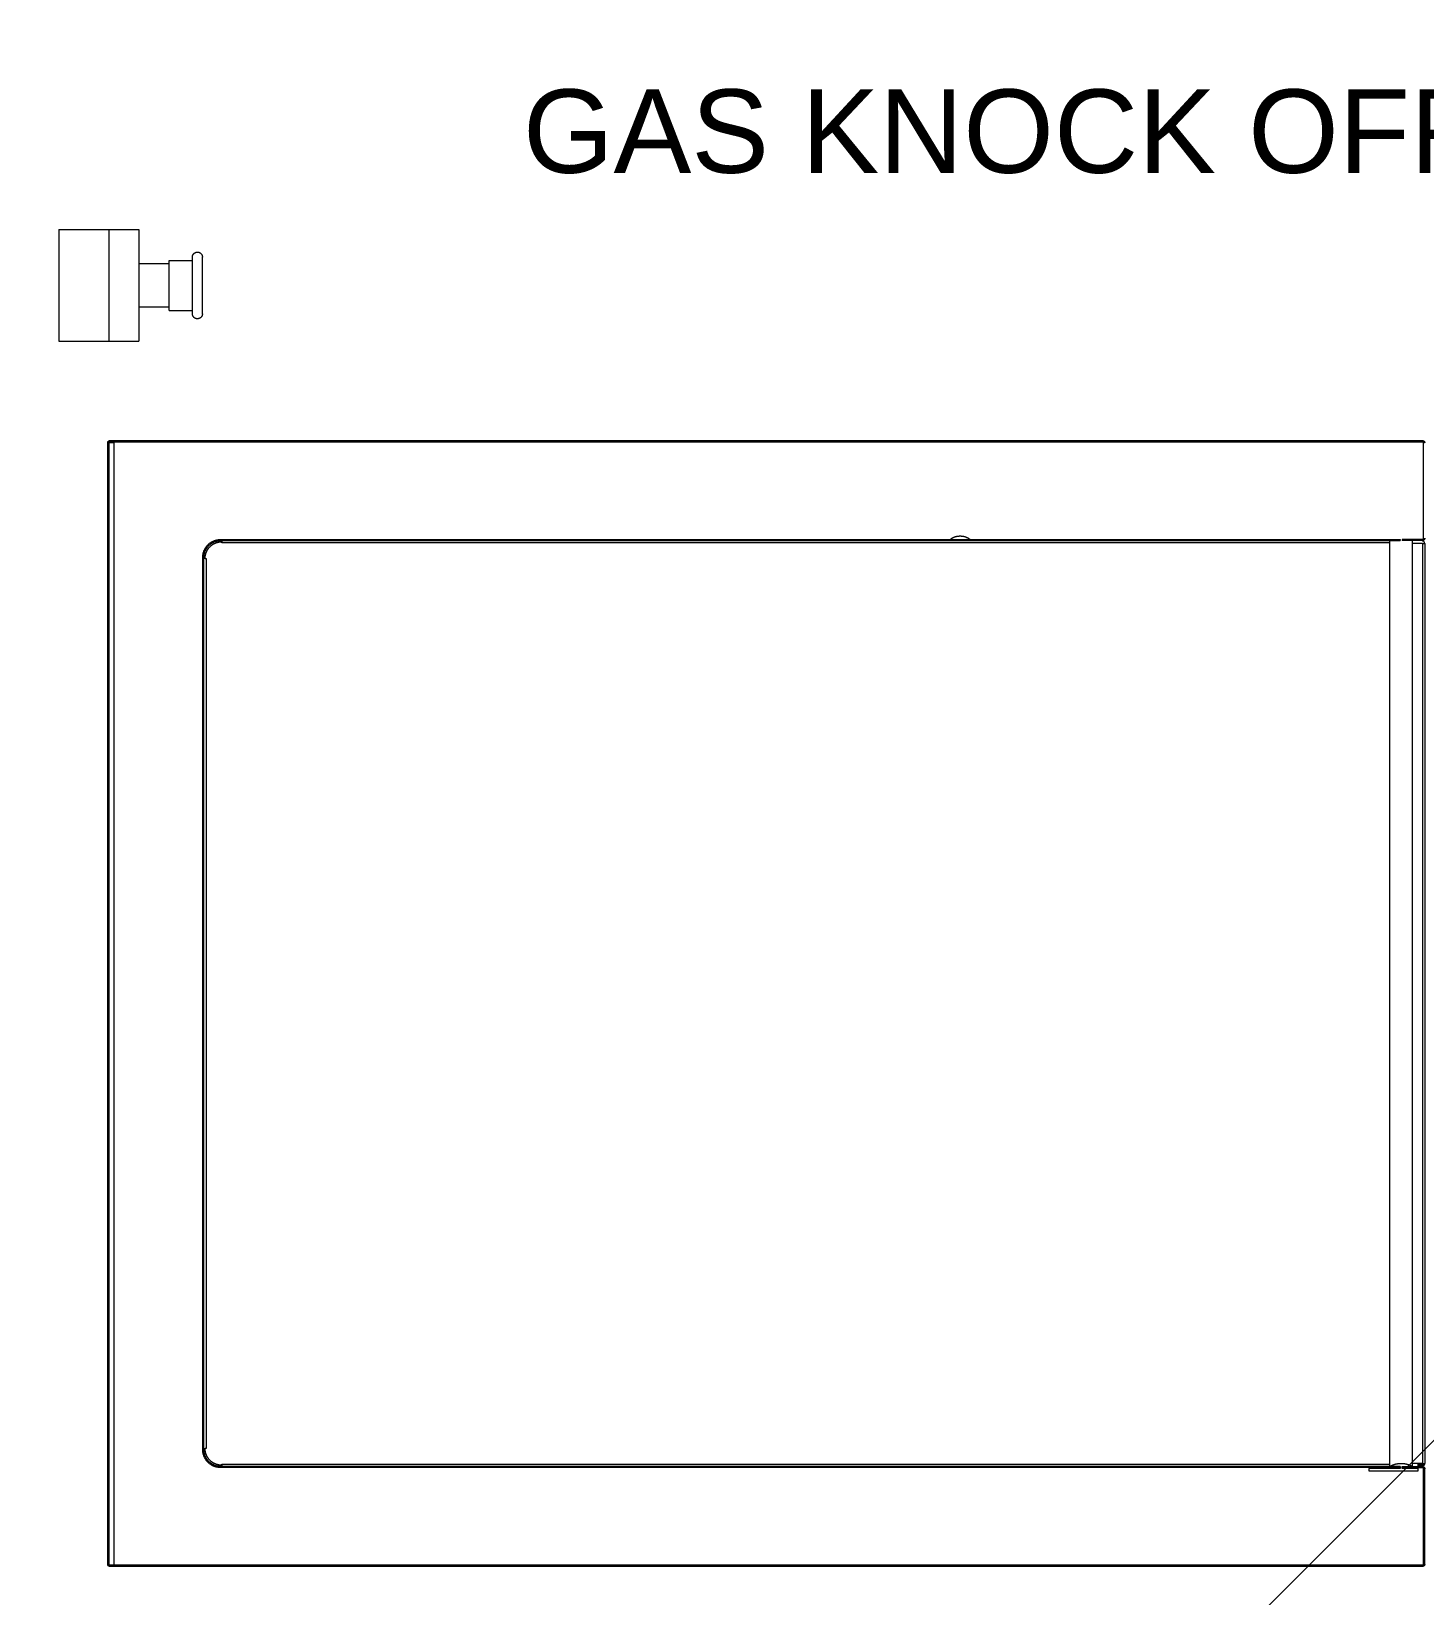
# Model space of a CAD drawing. Header units: millimetres. Extents: x -159872 to 386485, y -250577 to 158966.
# Drawn here: x 368125 to 368960, y 14472 to 15410 of the extents above; entities that cross this region are included whole.
import ezdxf

# ---------------------------------------------------------------- set-up
doc = ezdxf.new("R2010")
doc.units = ezdxf.units.MM
doc.layers.get('0').update_dxf_attribs({"lineweight": 25})
doc.layers.add('LDS-equipment-kitchen equipment', color=3, linetype='Continuous', lineweight=13)
doc.styles.add('Arial', font='Arial.ttf')

# ---------------------------------------------------------------- blocks, each defined once
blk = doc.blocks.new('A$C73be1ed8')
for points in [[(0, 1476.38, 0), (0, 1476.42, 0), (0, 1476.45, 0), (0, 1476.49, 0), (0.01, 1476.52, 0), (0.01, 1476.55, 0), (0.02, 1476.59, 0), (0.02, 1476.62, 0), (0.03, 1476.66, 0), (0.03, 1476.69, 0), (0.04, 1476.72, 0), (0.05, 1476.76, 0), (0.06, 1476.79, 0), (0.07, 1476.82, 0), (0.08, 1476.85, 0), (0.09, 1476.89, 0), (0.11, 1476.92, 0), (0.12, 1476.95, 0), (0.13, 1476.98, 0), (0.15, 1477.01, 0), (0.17, 1477.04, 0), (0.18, 1477.07, 0), (0.2, 1477.1, 0), (0.22, 1477.13, 0), (0.24, 1477.16, 0), (0.26, 1477.19, 0), (0.28, 1477.22, 0), (0.3, 1477.24, 0), (0.32, 1477.27, 0), (0.34, 1477.3, 0), (0.36, 1477.32, 0), (0.39, 1477.35, 0), (0.41, 1477.37, 0), (0.43, 1477.4, 0), (0.46, 1477.42, 0), (0.49, 1477.44, 0), (0.51, 1477.47, 0), (0.54, 1477.49, 0), (0.57, 1477.51, 0), (0.59, 1477.53, 0), (0.62, 1477.55, 0), (0.65, 1477.57, 0), (0.68, 1477.58, 0), (0.71, 1477.6, 0), (0.74, 1477.62, 0), (0.77, 1477.63, 0), (0.8, 1477.65, 0), (0.83, 1477.66, 0), (0.86, 1477.68, 0), (0.9, 1477.69, 0), (0.93, 1477.7, 0), (0.96, 1477.71, 0), (0.99, 1477.72, 0), (1.03, 1477.73, 0), (1.06, 1477.74, 0), (1.09, 1477.75, 0), (1.13, 1477.76, 0), (1.16, 1477.76, 0), (1.19, 1477.77, 0), (1.23, 1477.77, 0), (1.26, 1477.78, 0), (1.3, 1477.78, 0), (1.33, 1477.78, 0), (1.37, 1477.78, 0), (1.4, 1477.78, 0)], [(0.7, 1476.38, 0), (0.7, 1476.4, 0), (0.7, 1476.42, 0), (0.7, 1476.43, 0), (0.7, 1476.45, 0), (0.71, 1476.47, 0), (0.71, 1476.49, 0), (0.71, 1476.5, 0), (0.71, 1476.52, 0), (0.72, 1476.54, 0), (0.72, 1476.55, 0), (0.73, 1476.57, 0), (0.73, 1476.59, 0), (0.74, 1476.6, 0), (0.74, 1476.62, 0), (0.75, 1476.64, 0), (0.75, 1476.65, 0), (0.76, 1476.67, 0), (0.77, 1476.68, 0), (0.77, 1476.7, 0), (0.78, 1476.71, 0), (0.79, 1476.73, 0), (0.8, 1476.74, 0), (0.81, 1476.76, 0), (0.82, 1476.77, 0), (0.83, 1476.79, 0), (0.84, 1476.8, 0), (0.85, 1476.81, 0), (0.86, 1476.83, 0), (0.87, 1476.84, 0), (0.88, 1476.85, 0), (0.89, 1476.87, 0), (0.91, 1476.88, 0), (0.92, 1476.89, 0), (0.93, 1476.9, 0), (0.94, 1476.91, 0), (0.96, 1476.92, 0), (0.97, 1476.94, 0), (0.98, 1476.95, 0), (1, 1476.96, 0), (1.01, 1476.97, 0), (1.03, 1476.97, 0), (1.04, 1476.98, 0), (1.05, 1476.99, 0), (1.07, 1477, 0), (1.09, 1477.01, 0), (1.1, 1477.02, 0), (1.12, 1477.02, 0), (1.13, 1477.03, 0), (1.15, 1477.04, 0), (1.16, 1477.04, 0), (1.18, 1477.05, 0), (1.2, 1477.05, 0), (1.21, 1477.06, 0), (1.23, 1477.06, 0), (1.25, 1477.07, 0), (1.26, 1477.07, 0), (1.28, 1477.07, 0), (1.3, 1477.08, 0), (1.31, 1477.08, 0), (1.33, 1477.08, 0), (1.35, 1477.08, 0), (1.37, 1477.08, 0), (1.38, 1477.08, 0), (1.4, 1477.08, 0)], [(673.6, 1477.78, 0), (673.63, 1477.78, 0), (673.67, 1477.78, 0), (673.7, 1477.78, 0), (673.74, 1477.78, 0), (673.77, 1477.77, 0), (673.81, 1477.77, 0), (673.84, 1477.76, 0), (673.87, 1477.76, 0), (673.91, 1477.75, 0), (673.94, 1477.74, 0), (673.97, 1477.73, 0), (674.01, 1477.72, 0), (674.04, 1477.71, 0), (674.07, 1477.7, 0), (674.1, 1477.69, 0), (674.14, 1477.68, 0), (674.17, 1477.66, 0), (674.2, 1477.65, 0), (674.23, 1477.63, 0), (674.26, 1477.62, 0), (674.29, 1477.6, 0), (674.32, 1477.58, 0), (674.35, 1477.57, 0), (674.38, 1477.55, 0), (674.41, 1477.53, 0), (674.43, 1477.51, 0), (674.46, 1477.49, 0), (674.49, 1477.47, 0), (674.51, 1477.44, 0), (674.54, 1477.42, 0), (674.57, 1477.4, 0), (674.59, 1477.37, 0), (674.61, 1477.35, 0), (674.64, 1477.32, 0), (674.66, 1477.3, 0), (674.68, 1477.27, 0), (674.7, 1477.24, 0), (674.72, 1477.22, 0), (674.74, 1477.19, 0), (674.76, 1477.16, 0), (674.78, 1477.13, 0), (674.8, 1477.1, 0), (674.82, 1477.07, 0), (674.83, 1477.04, 0), (674.85, 1477.01, 0), (674.87, 1476.98, 0), (674.88, 1476.95, 0), (674.89, 1476.92, 0), (674.91, 1476.89, 0), (674.92, 1476.85, 0), (674.93, 1476.82, 0), (674.94, 1476.79, 0), (674.95, 1476.76, 0), (674.96, 1476.72, 0), (674.97, 1476.69, 0), (674.97, 1476.66, 0), (674.98, 1476.62, 0), (674.98, 1476.59, 0), (674.99, 1476.55, 0), (674.99, 1476.52, 0), (675, 1476.49, 0), (675, 1476.45, 0), (675, 1476.42, 0), (675, 1476.38, 0)], [(673.6, 1477.08, 0), (673.62, 1477.08, 0), (673.63, 1477.08, 0), (673.65, 1477.08, 0), (673.67, 1477.08, 0), (673.69, 1477.08, 0), (673.7, 1477.08, 0), (673.72, 1477.07, 0), (673.74, 1477.07, 0), (673.75, 1477.07, 0), (673.77, 1477.06, 0), (673.79, 1477.06, 0), (673.8, 1477.05, 0), (673.82, 1477.05, 0), (673.84, 1477.04, 0), (673.85, 1477.04, 0), (673.87, 1477.03, 0), (673.88, 1477.02, 0), (673.9, 1477.02, 0), (673.91, 1477.01, 0), (673.93, 1477, 0), (673.95, 1476.99, 0), (673.96, 1476.98, 0), (673.97, 1476.97, 0), (673.99, 1476.97, 0), (674, 1476.96, 0), (674.02, 1476.95, 0), (674.03, 1476.94, 0), (674.04, 1476.92, 0), (674.06, 1476.91, 0), (674.07, 1476.9, 0), (674.08, 1476.89, 0), (674.09, 1476.88, 0), (674.11, 1476.87, 0), (674.12, 1476.85, 0), (674.13, 1476.84, 0), (674.14, 1476.83, 0), (674.15, 1476.81, 0), (674.16, 1476.8, 0), (674.17, 1476.79, 0), (674.18, 1476.77, 0), (674.19, 1476.76, 0), (674.2, 1476.74, 0), (674.21, 1476.73, 0), (674.22, 1476.71, 0), (674.23, 1476.7, 0), (674.23, 1476.68, 0), (674.24, 1476.67, 0), (674.25, 1476.65, 0), (674.25, 1476.64, 0), (674.26, 1476.62, 0), (674.26, 1476.6, 0), (674.27, 1476.59, 0), (674.27, 1476.57, 0), (674.28, 1476.55, 0), (674.28, 1476.54, 0), (674.29, 1476.52, 0), (674.29, 1476.5, 0), (674.29, 1476.49, 0), (674.29, 1476.47, 0), (674.3, 1476.45, 0), (674.3, 1476.43, 0), (674.3, 1476.42, 0), (674.3, 1476.4, 0), (674.3, 1476.38, 0)], [(59.3, 1410.08, 0), (59.3, 1410.35, 0), (59.31, 1410.61, 0), (59.33, 1410.87, 0), (59.35, 1411.13, 0), (59.38, 1411.39, 0), (59.42, 1411.65, 0), (59.46, 1411.91, 0), (59.51, 1412.17, 0), (59.56, 1412.43, 0), (59.62, 1412.68, 0), (59.69, 1412.94, 0), (59.76, 1413.19, 0), (59.84, 1413.44, 0), (59.93, 1413.69, 0), (60.02, 1413.93, 0), (60.11, 1414.18, 0), (60.22, 1414.42, 0), (60.33, 1414.66, 0), (60.44, 1414.89, 0), (60.56, 1415.13, 0), (60.69, 1415.36, 0), (60.82, 1415.58, 0), (60.96, 1415.81, 0), (61.1, 1416.03, 0), (61.25, 1416.24, 0), (61.41, 1416.46, 0), (61.56, 1416.67, 0), (61.73, 1416.87, 0), (61.9, 1417.07, 0), (62.07, 1417.27, 0), (62.25, 1417.46, 0), (62.43, 1417.65, 0), (62.62, 1417.83, 0), (62.81, 1418.01, 0), (63.01, 1418.19, 0), (63.21, 1418.35, 0), (63.42, 1418.52, 0), (63.63, 1418.68, 0), (63.84, 1418.83, 0), (64.06, 1418.98, 0), (64.28, 1419.12, 0), (64.5, 1419.26, 0), (64.73, 1419.39, 0), (64.96, 1419.52, 0), (65.19, 1419.64, 0), (65.43, 1419.76, 0), (65.66, 1419.87, 0), (65.91, 1419.97, 0), (66.15, 1420.07, 0), (66.4, 1420.16, 0), (66.64, 1420.24, 0), (66.89, 1420.32, 0), (67.15, 1420.4, 0), (67.4, 1420.46, 0), (67.66, 1420.52, 0), (67.91, 1420.58, 0), (68.17, 1420.63, 0), (68.43, 1420.67, 0), (68.69, 1420.7, 0), (68.95, 1420.73, 0), (69.21, 1420.75, 0), (69.47, 1420.77, 0), (69.74, 1420.78, 0), (70, 1420.78, 0)], [(60, 1410.08, 0), (60, 1410.33, 0), (60.01, 1410.57, 0), (60.03, 1410.82, 0), (60.05, 1411.06, 0), (60.08, 1411.31, 0), (60.11, 1411.55, 0), (60.15, 1411.79, 0), (60.19, 1412.03, 0), (60.24, 1412.27, 0), (60.3, 1412.51, 0), (60.36, 1412.75, 0), (60.43, 1412.99, 0), (60.5, 1413.22, 0), (60.58, 1413.45, 0), (60.67, 1413.68, 0), (60.76, 1413.91, 0), (60.86, 1414.14, 0), (60.96, 1414.36, 0), (61.07, 1414.58, 0), (61.18, 1414.8, 0), (61.3, 1415.01, 0), (61.42, 1415.22, 0), (61.55, 1415.43, 0), (61.69, 1415.64, 0), (61.82, 1415.84, 0), (61.97, 1416.04, 0), (62.12, 1416.24, 0), (62.27, 1416.43, 0), (62.43, 1416.61, 0), (62.59, 1416.8, 0), (62.76, 1416.98, 0), (62.93, 1417.15, 0), (63.1, 1417.33, 0), (63.28, 1417.49, 0), (63.47, 1417.66, 0), (63.66, 1417.81, 0), (63.85, 1417.97, 0), (64.04, 1418.12, 0), (64.24, 1418.26, 0), (64.44, 1418.4, 0), (64.65, 1418.53, 0), (64.86, 1418.66, 0), (65.07, 1418.78, 0), (65.29, 1418.9, 0), (65.5, 1419.02, 0), (65.72, 1419.12, 0), (65.95, 1419.23, 0), (66.17, 1419.32, 0), (66.4, 1419.41, 0), (66.63, 1419.5, 0), (66.86, 1419.58, 0), (67.1, 1419.65, 0), (67.33, 1419.72, 0), (67.57, 1419.78, 0), (67.81, 1419.84, 0), (68.05, 1419.89, 0), (68.29, 1419.94, 0), (68.53, 1419.97, 0), (68.78, 1420.01, 0), (69.02, 1420.04, 0), (69.26, 1420.06, 0), (69.51, 1420.07, 0), (69.75, 1420.08, 0), (70, 1420.08, 0)], [(60.7, 1409.38, 0), (60.7, 1409.63, 0), (60.71, 1409.87, 0), (60.73, 1410.12, 0), (60.75, 1410.36, 0), (60.78, 1410.61, 0), (60.81, 1410.85, 0), (60.85, 1411.09, 0), (60.89, 1411.33, 0), (60.94, 1411.57, 0), (61, 1411.81, 0), (61.06, 1412.05, 0), (61.13, 1412.29, 0), (61.2, 1412.52, 0), (61.28, 1412.75, 0), (61.37, 1412.98, 0), (61.46, 1413.21, 0), (61.56, 1413.44, 0), (61.66, 1413.66, 0), (61.77, 1413.88, 0), (61.88, 1414.1, 0), (62, 1414.31, 0), (62.12, 1414.52, 0), (62.25, 1414.73, 0), (62.39, 1414.94, 0), (62.52, 1415.14, 0), (62.67, 1415.34, 0), (62.82, 1415.54, 0), (62.97, 1415.73, 0), (63.13, 1415.91, 0), (63.29, 1416.1, 0), (63.46, 1416.28, 0), (63.63, 1416.45, 0), (63.8, 1416.63, 0), (63.98, 1416.79, 0), (64.17, 1416.96, 0), (64.36, 1417.11, 0), (64.55, 1417.27, 0), (64.74, 1417.42, 0), (64.94, 1417.56, 0), (65.14, 1417.7, 0), (65.35, 1417.83, 0), (65.56, 1417.96, 0), (65.77, 1418.08, 0), (65.99, 1418.2, 0), (66.2, 1418.32, 0), (66.42, 1418.42, 0), (66.65, 1418.53, 0), (66.87, 1418.62, 0), (67.1, 1418.71, 0), (67.33, 1418.8, 0), (67.56, 1418.88, 0), (67.8, 1418.95, 0), (68.03, 1419.02, 0), (68.27, 1419.08, 0), (68.51, 1419.14, 0), (68.75, 1419.19, 0), (68.99, 1419.24, 0), (69.23, 1419.27, 0), (69.48, 1419.31, 0), (69.72, 1419.34, 0), (69.96, 1419.36, 0), (70.21, 1419.37, 0), (70.45, 1419.38, 0), (70.7, 1419.38, 0)], [(604.3, 1419.38, 0), (604.55, 1419.38, 0), (604.79, 1419.37, 0), (605.04, 1419.36, 0), (605.28, 1419.34, 0), (605.52, 1419.31, 0), (605.77, 1419.27, 0), (606.01, 1419.24, 0), (606.25, 1419.19, 0), (606.49, 1419.14, 0), (606.73, 1419.08, 0), (606.97, 1419.02, 0), (607.2, 1418.95, 0), (607.44, 1418.88, 0), (607.67, 1418.8, 0), (607.9, 1418.71, 0), (608.13, 1418.62, 0), (608.35, 1418.53, 0), (608.58, 1418.42, 0), (608.8, 1418.32, 0), (609.01, 1418.2, 0), (609.23, 1418.08, 0), (609.44, 1417.96, 0), (609.65, 1417.83, 0), (609.86, 1417.7, 0), (610.06, 1417.56, 0), (610.26, 1417.42, 0), (610.45, 1417.27, 0), (610.64, 1417.11, 0), (610.83, 1416.96, 0), (611.02, 1416.79, 0), (611.2, 1416.63, 0), (611.37, 1416.45, 0), (611.54, 1416.28, 0), (611.71, 1416.1, 0), (611.87, 1415.91, 0), (612.03, 1415.73, 0), (612.18, 1415.54, 0), (612.33, 1415.34, 0), (612.48, 1415.14, 0), (612.61, 1414.94, 0), (612.75, 1414.73, 0), (612.88, 1414.52, 0), (613, 1414.31, 0), (613.12, 1414.1, 0), (613.23, 1413.88, 0), (613.34, 1413.66, 0), (613.44, 1413.44, 0), (613.54, 1413.21, 0), (613.63, 1412.98, 0), (613.72, 1412.75, 0), (613.8, 1412.52, 0), (613.87, 1412.29, 0), (613.94, 1412.05, 0), (614, 1411.81, 0), (614.06, 1411.57, 0), (614.11, 1411.33, 0), (614.15, 1411.09, 0), (614.19, 1410.85, 0), (614.22, 1410.61, 0), (614.25, 1410.36, 0), (614.27, 1410.12, 0), (614.29, 1409.87, 0), (614.3, 1409.63, 0), (614.3, 1409.38, 0)], [(605, 1420.78, 0), (605.26, 1420.78, 0), (605.53, 1420.77, 0), (605.79, 1420.75, 0), (606.05, 1420.73, 0), (606.31, 1420.7, 0), (606.57, 1420.67, 0), (606.83, 1420.63, 0), (607.09, 1420.58, 0), (607.34, 1420.52, 0), (607.6, 1420.46, 0), (607.85, 1420.4, 0), (608.11, 1420.32, 0), (608.36, 1420.24, 0), (608.6, 1420.16, 0), (608.85, 1420.07, 0), (609.09, 1419.97, 0), (609.34, 1419.87, 0), (609.57, 1419.76, 0), (609.81, 1419.64, 0), (610.04, 1419.52, 0), (610.27, 1419.39, 0), (610.5, 1419.26, 0), (610.72, 1419.12, 0), (610.94, 1418.98, 0), (611.16, 1418.83, 0), (611.37, 1418.68, 0), (611.58, 1418.52, 0), (611.79, 1418.35, 0), (611.99, 1418.19, 0), (612.19, 1418.01, 0), (612.38, 1417.83, 0), (612.57, 1417.65, 0), (612.75, 1417.46, 0), (612.93, 1417.27, 0), (613.1, 1417.07, 0), (613.27, 1416.87, 0), (613.44, 1416.67, 0), (613.59, 1416.46, 0), (613.75, 1416.24, 0), (613.9, 1416.03, 0), (614.04, 1415.81, 0), (614.18, 1415.58, 0), (614.31, 1415.36, 0), (614.44, 1415.13, 0), (614.56, 1414.89, 0), (614.67, 1414.66, 0), (614.78, 1414.42, 0), (614.89, 1414.18, 0), (614.98, 1413.93, 0), (615.07, 1413.69, 0), (615.16, 1413.44, 0), (615.24, 1413.19, 0), (615.31, 1412.94, 0), (615.38, 1412.68, 0), (615.44, 1412.43, 0), (615.49, 1412.17, 0), (615.54, 1411.91, 0), (615.58, 1411.65, 0), (615.62, 1411.39, 0), (615.65, 1411.13, 0), (615.67, 1410.87, 0), (615.69, 1410.61, 0), (615.7, 1410.35, 0), (615.7, 1410.08, 0)], [(605, 1420.08, 0), (605.25, 1420.08, 0), (605.49, 1420.07, 0), (605.74, 1420.06, 0), (605.98, 1420.04, 0), (606.22, 1420.01, 0), (606.47, 1419.97, 0), (606.71, 1419.94, 0), (606.95, 1419.89, 0), (607.19, 1419.84, 0), (607.43, 1419.78, 0), (607.67, 1419.72, 0), (607.9, 1419.65, 0), (608.14, 1419.58, 0), (608.37, 1419.5, 0), (608.6, 1419.41, 0), (608.83, 1419.32, 0), (609.05, 1419.23, 0), (609.28, 1419.12, 0), (609.5, 1419.02, 0), (609.71, 1418.9, 0), (609.93, 1418.78, 0), (610.14, 1418.66, 0), (610.35, 1418.53, 0), (610.56, 1418.4, 0), (610.76, 1418.26, 0), (610.96, 1418.12, 0), (611.15, 1417.97, 0), (611.34, 1417.81, 0), (611.53, 1417.66, 0), (611.72, 1417.49, 0), (611.9, 1417.33, 0), (612.07, 1417.15, 0), (612.24, 1416.98, 0), (612.41, 1416.8, 0), (612.57, 1416.61, 0), (612.73, 1416.43, 0), (612.88, 1416.24, 0), (613.03, 1416.04, 0), (613.18, 1415.84, 0), (613.31, 1415.64, 0), (613.45, 1415.43, 0), (613.58, 1415.22, 0), (613.7, 1415.01, 0), (613.82, 1414.8, 0), (613.93, 1414.58, 0), (614.04, 1414.36, 0), (614.14, 1414.14, 0), (614.24, 1413.91, 0), (614.33, 1413.68, 0), (614.42, 1413.45, 0), (614.5, 1413.22, 0), (614.57, 1412.99, 0), (614.64, 1412.75, 0), (614.7, 1412.51, 0), (614.76, 1412.27, 0), (614.81, 1412.03, 0), (614.85, 1411.79, 0), (614.89, 1411.55, 0), (614.92, 1411.31, 0), (614.95, 1411.06, 0), (614.97, 1410.82, 0), (614.99, 1410.57, 0), (615, 1410.33, 0), (615, 1410.08, 0)], [(615.7, 972.84, 0), (615.82, 972.68, 0), (615.95, 972.52, 0), (616.06, 972.36, 0), (616.18, 972.19, 0), (616.29, 972.02, 0), (616.4, 971.85, 0), (616.5, 971.68, 0), (616.6, 971.51, 0), (616.69, 971.33, 0), (616.79, 971.15, 0), (616.88, 970.97, 0), (616.96, 970.79, 0), (617.04, 970.6, 0), (617.12, 970.42, 0), (617.19, 970.23, 0), (617.26, 970.04, 0), (617.32, 969.85, 0), (617.39, 969.66, 0), (617.44, 969.47, 0), (617.49, 969.27, 0), (617.54, 969.08, 0), (617.59, 968.88, 0), (617.63, 968.68, 0), (617.66, 968.49, 0), (617.7, 968.29, 0), (617.72, 968.09, 0), (617.75, 967.89, 0), (617.77, 967.69, 0), (617.78, 967.49, 0), (617.79, 967.29, 0), (617.8, 967.08, 0), (617.8, 966.88, 0), (617.8, 966.68, 0), (617.79, 966.48, 0), (617.78, 966.28, 0), (617.77, 966.08, 0), (617.75, 965.88, 0), (617.72, 965.68, 0), (617.7, 965.48, 0), (617.66, 965.28, 0), (617.63, 965.08, 0), (617.59, 964.89, 0), (617.54, 964.69, 0), (617.49, 964.49, 0), (617.44, 964.3, 0), (617.39, 964.11, 0), (617.32, 963.92, 0), (617.26, 963.72, 0), (617.19, 963.54, 0), (617.12, 963.35, 0), (617.04, 963.16, 0), (616.96, 962.98, 0), (616.88, 962.8, 0), (616.79, 962.61, 0), (616.69, 962.44, 0), (616.6, 962.26, 0), (616.5, 962.08, 0), (616.4, 961.91, 0), (616.29, 961.74, 0), (616.18, 961.57, 0), (616.06, 961.41, 0), (615.95, 961.24, 0), (615.82, 961.08, 0), (615.7, 960.93, 0)], [(60, 709.34, 0), (60.11, 709.15, 0), (60.21, 708.95, 0), (60.32, 708.76, 0), (60.41, 708.56, 0), (60.51, 708.36, 0), (60.6, 708.16, 0), (60.69, 707.96, 0), (60.78, 707.75, 0), (60.86, 707.55, 0), (60.94, 707.34, 0), (61.01, 707.13, 0), (61.09, 706.93, 0), (61.16, 706.72, 0), (61.22, 706.51, 0), (61.28, 706.29, 0), (61.34, 706.08, 0), (61.4, 705.87, 0), (61.45, 705.65, 0), (61.5, 705.44, 0), (61.54, 705.22, 0), (61.58, 705, 0), (61.62, 704.79, 0), (61.65, 704.57, 0), (61.69, 704.35, 0), (61.71, 704.13, 0), (61.74, 703.91, 0), (61.76, 703.69, 0), (61.77, 703.47, 0), (61.78, 703.25, 0), (61.79, 703.03, 0), (61.8, 702.81, 0), (61.8, 702.59, 0), (61.8, 702.37, 0), (61.79, 702.15, 0), (61.78, 701.93, 0), (61.77, 701.71, 0), (61.76, 701.49, 0), (61.74, 701.27, 0), (61.71, 701.05, 0), (61.69, 700.83, 0), (61.65, 700.61, 0), (61.62, 700.39, 0), (61.58, 700.17, 0), (61.54, 699.96, 0), (61.5, 699.74, 0), (61.45, 699.52, 0), (61.4, 699.31, 0), (61.34, 699.09, 0), (61.28, 698.88, 0), (61.22, 698.67, 0), (61.16, 698.46, 0), (61.09, 698.25, 0), (61.01, 698.04, 0), (60.94, 697.83, 0), (60.86, 697.63, 0), (60.78, 697.42, 0), (60.69, 697.22, 0), (60.6, 697.02, 0), (60.51, 696.82, 0), (60.41, 696.62, 0), (60.32, 696.42, 0), (60.21, 696.22, 0), (60.11, 696.03, 0), (60, 695.84, 0)], [(1.4, 688.44, 0), (1.37, 688.44, 0), (1.33, 688.44, 0), (1.3, 688.44, 0), (1.26, 688.44, 0), (1.23, 688.45, 0), (1.19, 688.45, 0), (1.16, 688.46, 0), (1.13, 688.46, 0), (1.09, 688.47, 0), (1.06, 688.48, 0), (1.03, 688.49, 0), (0.99, 688.5, 0), (0.96, 688.51, 0), (0.93, 688.52, 0), (0.9, 688.53, 0), (0.86, 688.54, 0), (0.83, 688.56, 0), (0.8, 688.57, 0), (0.77, 688.59, 0), (0.74, 688.6, 0), (0.71, 688.62, 0), (0.68, 688.64, 0), (0.65, 688.66, 0), (0.62, 688.67, 0), (0.59, 688.69, 0), (0.57, 688.71, 0), (0.54, 688.73, 0), (0.51, 688.76, 0), (0.49, 688.78, 0), (0.46, 688.8, 0), (0.43, 688.82, 0), (0.41, 688.85, 0), (0.39, 688.87, 0), (0.36, 688.9, 0), (0.34, 688.92, 0), (0.32, 688.95, 0), (0.3, 688.98, 0), (0.28, 689, 0), (0.26, 689.03, 0), (0.24, 689.06, 0), (0.22, 689.09, 0), (0.2, 689.12, 0), (0.18, 689.15, 0), (0.17, 689.18, 0), (0.15, 689.21, 0), (0.13, 689.24, 0), (0.12, 689.27, 0), (0.11, 689.3, 0), (0.09, 689.33, 0), (0.08, 689.37, 0), (0.07, 689.4, 0), (0.06, 689.43, 0), (0.05, 689.46, 0), (0.04, 689.5, 0), (0.03, 689.53, 0), (0.03, 689.56, 0), (0.02, 689.6, 0), (0.02, 689.63, 0), (0.01, 689.67, 0), (0.01, 689.7, 0), (0, 689.73, 0), (0, 689.77, 0), (0, 689.8, 0), (0, 689.84, 0)], [(1.4, 689.14, 0), (1.38, 689.14, 0), (1.37, 689.14, 0), (1.35, 689.14, 0), (1.33, 689.14, 0), (1.31, 689.14, 0), (1.3, 689.15, 0), (1.28, 689.15, 0), (1.26, 689.15, 0), (1.25, 689.15, 0), (1.23, 689.16, 0), (1.21, 689.16, 0), (1.2, 689.17, 0), (1.18, 689.17, 0), (1.16, 689.18, 0), (1.15, 689.18, 0), (1.13, 689.19, 0), (1.12, 689.2, 0), (1.1, 689.21, 0), (1.09, 689.21, 0), (1.07, 689.22, 0), (1.05, 689.23, 0), (1.04, 689.24, 0), (1.03, 689.25, 0), (1.01, 689.26, 0), (1, 689.27, 0), (0.98, 689.28, 0), (0.97, 689.29, 0), (0.96, 689.3, 0), (0.94, 689.31, 0), (0.93, 689.32, 0), (0.92, 689.33, 0), (0.91, 689.34, 0), (0.89, 689.36, 0), (0.88, 689.37, 0), (0.87, 689.38, 0), (0.86, 689.39, 0), (0.85, 689.41, 0), (0.84, 689.42, 0), (0.83, 689.43, 0), (0.82, 689.45, 0), (0.81, 689.46, 0), (0.8, 689.48, 0), (0.79, 689.49, 0), (0.78, 689.51, 0), (0.77, 689.52, 0), (0.77, 689.54, 0), (0.76, 689.55, 0), (0.75, 689.57, 0), (0.75, 689.59, 0), (0.74, 689.6, 0), (0.74, 689.62, 0), (0.73, 689.63, 0), (0.73, 689.65, 0), (0.72, 689.67, 0), (0.72, 689.68, 0), (0.71, 689.7, 0), (0.71, 689.72, 0), (0.71, 689.74, 0), (0.71, 689.75, 0), (0.7, 689.77, 0), (0.7, 689.79, 0), (0.7, 689.8, 0), (0.7, 689.82, 0), (0.7, 689.84, 0)], [(59.3, 689.84, 0), (59.3, 689.82, 0), (59.3, 689.8, 0), (59.3, 689.79, 0), (59.3, 689.77, 0), (59.29, 689.75, 0), (59.29, 689.74, 0), (59.29, 689.72, 0), (59.29, 689.7, 0), (59.28, 689.68, 0), (59.28, 689.67, 0), (59.27, 689.65, 0), (59.27, 689.63, 0), (59.26, 689.62, 0), (59.26, 689.6, 0), (59.25, 689.59, 0), (59.25, 689.57, 0), (59.24, 689.55, 0), (59.23, 689.54, 0), (59.23, 689.52, 0), (59.22, 689.51, 0), (59.21, 689.49, 0), (59.2, 689.48, 0), (59.19, 689.46, 0), (59.18, 689.45, 0), (59.17, 689.43, 0), (59.16, 689.42, 0), (59.15, 689.41, 0), (59.14, 689.39, 0), (59.13, 689.38, 0), (59.12, 689.37, 0), (59.11, 689.36, 0), (59.09, 689.34, 0), (59.08, 689.33, 0), (59.07, 689.32, 0), (59.06, 689.31, 0), (59.04, 689.3, 0), (59.03, 689.29, 0), (59.02, 689.28, 0), (59, 689.27, 0), (58.99, 689.26, 0), (58.97, 689.25, 0), (58.96, 689.24, 0), (58.95, 689.23, 0), (58.93, 689.22, 0), (58.91, 689.21, 0), (58.9, 689.21, 0), (58.88, 689.2, 0), (58.87, 689.19, 0), (58.85, 689.18, 0), (58.84, 689.18, 0), (58.82, 689.17, 0), (58.8, 689.17, 0), (58.79, 689.16, 0), (58.77, 689.16, 0), (58.75, 689.15, 0), (58.74, 689.15, 0), (58.72, 689.15, 0), (58.7, 689.15, 0), (58.69, 689.14, 0), (58.67, 689.14, 0), (58.65, 689.14, 0), (58.63, 689.14, 0), (58.62, 689.14, 0), (58.6, 689.14, 0)], [(60, 689.84, 0), (60, 689.8, 0), (60, 689.77, 0), (60, 689.73, 0), (59.99, 689.7, 0), (59.99, 689.67, 0), (59.98, 689.63, 0), (59.98, 689.6, 0), (59.97, 689.56, 0), (59.97, 689.53, 0), (59.96, 689.5, 0), (59.95, 689.46, 0), (59.94, 689.43, 0), (59.93, 689.4, 0), (59.92, 689.37, 0), (59.91, 689.33, 0), (59.89, 689.3, 0), (59.88, 689.27, 0), (59.87, 689.24, 0), (59.85, 689.21, 0), (59.83, 689.18, 0), (59.82, 689.15, 0), (59.8, 689.12, 0), (59.78, 689.09, 0), (59.76, 689.06, 0), (59.74, 689.03, 0), (59.72, 689, 0), (59.7, 688.98, 0), (59.68, 688.95, 0), (59.66, 688.92, 0), (59.64, 688.9, 0), (59.61, 688.87, 0), (59.59, 688.85, 0), (59.57, 688.82, 0), (59.54, 688.8, 0), (59.51, 688.78, 0), (59.49, 688.76, 0), (59.46, 688.73, 0), (59.43, 688.71, 0), (59.41, 688.69, 0), (59.38, 688.67, 0), (59.35, 688.66, 0), (59.32, 688.64, 0), (59.29, 688.62, 0), (59.26, 688.6, 0), (59.23, 688.59, 0), (59.2, 688.57, 0), (59.17, 688.56, 0), (59.14, 688.54, 0), (59.1, 688.53, 0), (59.07, 688.52, 0), (59.04, 688.51, 0), (59.01, 688.5, 0), (58.97, 688.49, 0), (58.94, 688.48, 0), (58.91, 688.47, 0), (58.87, 688.46, 0), (58.84, 688.46, 0), (58.81, 688.45, 0), (58.77, 688.45, 0), (58.74, 688.44, 0), (58.7, 688.44, 0), (58.67, 688.44, 0), (58.63, 688.44, 0), (58.6, 688.44, 0)], [(616.4, 688.44, 0), (616.37, 688.44, 0), (616.33, 688.44, 0), (616.3, 688.44, 0), (616.26, 688.44, 0), (616.23, 688.45, 0), (616.19, 688.45, 0), (616.16, 688.46, 0), (616.13, 688.46, 0), (616.09, 688.47, 0), (616.06, 688.48, 0), (616.03, 688.49, 0), (615.99, 688.5, 0), (615.96, 688.51, 0), (615.93, 688.52, 0), (615.9, 688.53, 0), (615.86, 688.54, 0), (615.83, 688.56, 0), (615.8, 688.57, 0), (615.77, 688.59, 0), (615.74, 688.6, 0), (615.71, 688.62, 0), (615.68, 688.64, 0), (615.65, 688.66, 0), (615.62, 688.67, 0), (615.59, 688.69, 0), (615.57, 688.71, 0), (615.54, 688.73, 0), (615.51, 688.76, 0), (615.49, 688.78, 0), (615.46, 688.8, 0), (615.43, 688.82, 0), (615.41, 688.85, 0), (615.39, 688.87, 0), (615.36, 688.9, 0), (615.34, 688.92, 0), (615.32, 688.95, 0), (615.3, 688.98, 0), (615.28, 689, 0), (615.26, 689.03, 0), (615.24, 689.06, 0), (615.22, 689.09, 0), (615.2, 689.12, 0), (615.18, 689.15, 0), (615.17, 689.18, 0), (615.15, 689.21, 0), (615.13, 689.24, 0), (615.12, 689.27, 0), (615.11, 689.3, 0), (615.09, 689.33, 0), (615.08, 689.37, 0), (615.07, 689.4, 0), (615.06, 689.43, 0), (615.05, 689.46, 0), (615.04, 689.5, 0), (615.03, 689.53, 0), (615.03, 689.56, 0), (615.02, 689.6, 0), (615.02, 689.63, 0), (615.01, 689.67, 0), (615.01, 689.7, 0), (615, 689.73, 0), (615, 689.77, 0), (615, 689.8, 0), (615, 689.84, 0)], [(616.4, 689.14, 0), (616.38, 689.14, 0), (616.37, 689.14, 0), (616.35, 689.14, 0), (616.33, 689.14, 0), (616.31, 689.14, 0), (616.3, 689.15, 0), (616.28, 689.15, 0), (616.26, 689.15, 0), (616.25, 689.15, 0), (616.23, 689.16, 0), (616.21, 689.16, 0), (616.2, 689.17, 0), (616.18, 689.17, 0), (616.16, 689.18, 0), (616.15, 689.18, 0), (616.13, 689.19, 0), (616.12, 689.2, 0), (616.1, 689.21, 0), (616.09, 689.21, 0), (616.07, 689.22, 0), (616.05, 689.23, 0), (616.04, 689.24, 0), (616.03, 689.25, 0), (616.01, 689.26, 0), (616, 689.27, 0), (615.98, 689.28, 0), (615.97, 689.29, 0), (615.96, 689.3, 0), (615.94, 689.31, 0), (615.93, 689.32, 0), (615.92, 689.33, 0), (615.91, 689.34, 0), (615.89, 689.36, 0), (615.88, 689.37, 0), (615.87, 689.38, 0), (615.86, 689.39, 0), (615.85, 689.41, 0), (615.84, 689.42, 0), (615.83, 689.43, 0), (615.82, 689.45, 0), (615.81, 689.46, 0), (615.8, 689.48, 0), (615.79, 689.49, 0), (615.78, 689.51, 0), (615.77, 689.52, 0), (615.77, 689.54, 0), (615.76, 689.55, 0), (615.75, 689.57, 0), (615.75, 689.59, 0), (615.74, 689.6, 0), (615.74, 689.62, 0), (615.73, 689.63, 0), (615.73, 689.65, 0), (615.72, 689.67, 0), (615.72, 689.68, 0), (615.71, 689.7, 0), (615.71, 689.72, 0), (615.71, 689.74, 0), (615.71, 689.75, 0), (615.7, 689.77, 0), (615.7, 689.79, 0), (615.7, 689.8, 0), (615.7, 689.82, 0), (615.7, 689.84, 0)], [(675, 689.84, 0), (675, 689.8, 0), (675, 689.77, 0), (675, 689.73, 0), (674.99, 689.7, 0), (674.99, 689.67, 0), (674.98, 689.63, 0), (674.98, 689.6, 0), (674.97, 689.56, 0), (674.97, 689.53, 0), (674.96, 689.5, 0), (674.95, 689.46, 0), (674.94, 689.43, 0), (674.93, 689.4, 0), (674.92, 689.37, 0), (674.91, 689.33, 0), (674.89, 689.3, 0), (674.88, 689.27, 0), (674.87, 689.24, 0), (674.85, 689.21, 0), (674.83, 689.18, 0), (674.82, 689.15, 0), (674.8, 689.12, 0), (674.78, 689.09, 0), (674.76, 689.06, 0), (674.74, 689.03, 0), (674.72, 689, 0), (674.7, 688.98, 0), (674.68, 688.95, 0), (674.66, 688.92, 0), (674.64, 688.9, 0), (674.61, 688.87, 0), (674.59, 688.85, 0), (674.57, 688.82, 0), (674.54, 688.8, 0), (674.51, 688.78, 0), (674.49, 688.76, 0), (674.46, 688.73, 0), (674.43, 688.71, 0), (674.41, 688.69, 0), (674.38, 688.67, 0), (674.35, 688.66, 0), (674.32, 688.64, 0), (674.29, 688.62, 0), (674.26, 688.6, 0), (674.23, 688.59, 0), (674.2, 688.57, 0), (674.17, 688.56, 0), (674.14, 688.54, 0), (674.1, 688.53, 0), (674.07, 688.52, 0), (674.04, 688.51, 0), (674.01, 688.5, 0), (673.97, 688.49, 0), (673.94, 688.48, 0), (673.91, 688.47, 0), (673.87, 688.46, 0), (673.84, 688.46, 0), (673.81, 688.45, 0), (673.77, 688.45, 0), (673.74, 688.44, 0), (673.7, 688.44, 0), (673.67, 688.44, 0), (673.63, 688.44, 0), (673.6, 688.44, 0)], [(674.3, 689.84, 0), (674.3, 689.82, 0), (674.3, 689.8, 0), (674.3, 689.79, 0), (674.3, 689.77, 0), (674.29, 689.75, 0), (674.29, 689.74, 0), (674.29, 689.72, 0), (674.29, 689.7, 0), (674.28, 689.68, 0), (674.28, 689.67, 0), (674.27, 689.65, 0), (674.27, 689.63, 0), (674.26, 689.62, 0), (674.26, 689.6, 0), (674.25, 689.59, 0), (674.25, 689.57, 0), (674.24, 689.55, 0), (674.23, 689.54, 0), (674.23, 689.52, 0), (674.22, 689.51, 0), (674.21, 689.49, 0), (674.2, 689.48, 0), (674.19, 689.46, 0), (674.18, 689.45, 0), (674.17, 689.43, 0), (674.16, 689.42, 0), (674.15, 689.41, 0), (674.14, 689.39, 0), (674.13, 689.38, 0), (674.12, 689.37, 0), (674.11, 689.36, 0), (674.09, 689.34, 0), (674.08, 689.33, 0), (674.07, 689.32, 0), (674.06, 689.31, 0), (674.04, 689.3, 0), (674.03, 689.29, 0), (674.02, 689.28, 0), (674, 689.27, 0), (673.99, 689.26, 0), (673.97, 689.25, 0), (673.96, 689.24, 0), (673.95, 689.23, 0), (673.93, 689.22, 0), (673.91, 689.21, 0), (673.9, 689.21, 0), (673.88, 689.2, 0), (673.87, 689.19, 0), (673.85, 689.18, 0), (673.84, 689.18, 0), (673.82, 689.17, 0), (673.8, 689.17, 0), (673.79, 689.16, 0), (673.77, 689.16, 0), (673.75, 689.15, 0), (673.74, 689.15, 0), (673.72, 689.15, 0), (673.7, 689.15, 0), (673.69, 689.14, 0), (673.67, 689.14, 0), (673.65, 689.14, 0), (673.63, 689.14, 0), (673.62, 689.14, 0), (673.6, 689.14, 0)]]:
    blk.add_polyline3d(points)
at = {"transparency": 33554687}
for points in [[(0, 689.84, 0), (0, 1476.38, 0)], [(0.7, 1477.08, 0), (0.7, 1474.08, 0)], [(673.7, 1477.08, 0), (0.7, 1477.08, 0)], [(0.7, 689.84, 0), (0.7, 1476.38, 0)], [(673.7, 1474.08, 0), (0.7, 1474.08, 0)], [(1.4, 1477.78, 0), (673.7, 1477.78, 0)], [(59.3, 1477.08, 0), (1.4, 1477.08, 0)], [(673.6, 1477.08, 0), (615.7, 1477.08, 0)], [(673.7, 1474.08, 0), (673.7, 1477.08, 0)], [(674.3, 1476.38, 0), (674.3, 689.84, 0)], [(675, 1476.38, 0), (675, 689.84, 0)], [(70, 1420.78, 0), (338.4, 1420.78, 0)], [(70, 1420.08, 0), (335.6, 1420.08, 0)], [(70.7, 1420.08, 0), (70.7, 1419.38, 0)], [(70.7, 1418.68, 0), (70.7, 1419.38, 0)], [(326, 1418.68, 0), (70.7, 1418.68, 0)], [(604.3, 1418.68, 0), (326, 1418.68, 0)], [(335.6, 1420.08, 0), (605, 1420.08, 0)], [(338.4, 1420.78, 0), (605, 1420.78, 0)], [(604.3, 1419.38, 0), (604.3, 1420.08, 0)], [(604.3, 1419.38, 0), (604.3, 1418.68, 0)], [(59.3, 703.24, 0), (59.3, 1410.08, 0)], [(60, 703.24, 0), (60, 1410.08, 0)], [(60.7, 1409.38, 0), (60, 1409.38, 0)], [(60.7, 1409.38, 0), (61.4, 1409.38, 0)], [(61.4, 1409.38, 0), (61.4, 709.34, 0)], [(613.6, 709.34, 0), (613.6, 1409.38, 0)], [(613.6, 1409.38, 0), (614.3, 1409.38, 0)], [(615, 1409.38, 0), (614.3, 1409.38, 0)], [(615, 1410.08, 0), (615, 703.24, 0)], [(615.7, 1410.08, 0), (615.7, 703.24, 0)], [(58.7, 721.99, 0), (57.4, 721.99, 0)], [(57.4, 721.99, 0), (57.4, 692.29, 0)], [(58.7, 703.24, 0), (58.7, 721.99, 0)], [(60, 721.99, 0), (60, 721.99, 0)], [(60, 709.34, 0), (60, 703.24, 0)], [(60, 709.34, 0), (615, 709.34, 0)], [(615, 703.24, 0), (615, 709.34, 0)], [(60, 703.24, 0), (58.7, 703.24, 0)], [(58.7, 701.94, 0), (60, 701.94, 0)], [(58.7, 692.29, 0), (58.7, 701.94, 0)], [(60, 703.24, 0), (59.3, 703.24, 0)], [(59.3, 701.94, 0), (59.3, 689.84, 0)], [(60, 701.94, 0), (59.3, 701.94, 0)], [(60, 701.94, 0), (60, 695.84, 0)], [(60, 701.94, 0), (60, 689.84, 0)], [(60, 695.84, 0), (615, 695.84, 0)], [(61.71, 689.84, 0), (61.71, 695.84, 0)], [(613.29, 689.84, 0), (613.29, 695.84, 0)], [(615.7, 703.24, 0), (615, 703.24, 0)], [(615, 695.84, 0), (615, 701.94, 0)], [(615, 689.84, 0), (615, 701.94, 0)], [(615.7, 701.94, 0), (615, 701.94, 0)], [(615.7, 689.84, 0), (615.7, 701.94, 0)], [(1.4, 689.14, 0), (58.6, 689.14, 0)], [(1.4, 688.44, 0), (58.6, 688.44, 0)], [(57.4, 692.29, 0), (58.7, 692.29, 0)], [(58.6, 688.44, 0), (59.3, 688.44, 0)], [(59.3, 688.63, 0), (59.3, 688.44, 0)], [(60, 692.29, 0), (61.71, 692.29, 0)], [(60.32, 689.74, 0), (60, 689.74, 0)], [(60.3, 689.84, 0), (60.3, 692.29, 0)], [(60.3, 689.84, 0), (61, 689.84, 0)], [(61, 689.84, 0), (61, 692.29, 0)], [(61.71, 689.74, 0), (61.02, 689.74, 0)], [(61.7, 689.14, 0), (61.7, 688.44, 0)], [(613.3, 688.44, 0), (61.7, 688.44, 0)], [(613.29, 689.84, 0), (61.71, 689.84, 0)], [(613.3, 689.14, 0), (613.3, 688.44, 0)], [(615, 689.74, 0), (614.68, 689.74, 0)], [(616.4, 689.14, 0), (673.6, 689.14, 0)]]:
    blk.add_polyline3d(points, dxfattribs=at)
for points in [[(61.7, 688.44), (61.52, 688.46), (61.15, 688.5), (60.69, 688.82), (60.36, 689.29), (60.32, 689.65), (60.3, 689.84)], [(61.7, 689.14), (61.61, 689.15), (61.42, 689.17), (61.19, 689.33), (61.03, 689.56), (61.01, 689.75), (61, 689.84)], [(61.71, 689.84), (61.71, 689.65), (61.71, 689.29), (61.7, 688.82), (61.7, 688.5), (61.7, 688.46), (61.7, 688.44)], [(61.71, 689.84), (61.71, 689.75), (61.71, 689.56), (61.7, 689.33), (61.7, 689.17), (61.7, 689.15), (61.7, 689.14)], [(613.29, 689.84), (613.29, 689.65), (613.29, 689.29), (613.3, 688.82), (613.3, 688.5), (613.3, 688.46), (613.3, 688.44)], [(613.29, 689.84), (613.29, 689.75), (613.29, 689.56), (613.3, 689.33), (613.3, 689.17), (613.3, 689.15), (613.3, 689.14)], [(613.3, 688.44), (613.48, 688.46), (613.85, 688.5), (614.31, 688.82), (614.64, 689.29), (614.68, 689.65), (614.7, 689.74)]]:
    blk.add_open_spline(points, degree=3, dxfattribs=at)
blk = doc.blocks.new('A$C644d7be9')
at = {"transparency": 33554687}
for points in [[(0, 86.13, 0), (0, 38.13, 0)], [(67, 86.13, 0), (0, 86.13, 0)], [(67, 86.13, 0), (67, 38.13, 0)], [(67, 56.13, 0), (0, 56.13, 0)], [(67, 38.13, 0), (0, 38.13, 0)], [(20.5, 20, 0), (20.5, 38.13, 0)], [(46.5, 20, 0), (46.5, 38.13, 0)], [(18.5, 20, 0), (18.5, 6, 0)], [(18.5, 20, 0), (48.5, 20, 0)], [(48.5, 20, 0), (48.5, 6, 0)], [(16.5, 6, 0), (50.5, 6, 0)], [(16.5, 0, 0), (50.5, 0, 0)]]:
    blk.add_polyline3d(points, dxfattribs=at)
for points in [[(16.5, 0, 0), (16.35, 0, 0), (16.21, 0.01, 0), (16.06, 0.03, 0), (15.91, 0.06, 0), (15.77, 0.09, 0), (15.63, 0.13, 0), (15.49, 0.18, 0), (15.35, 0.23, 0), (15.22, 0.29, 0), (15.09, 0.35, 0), (14.96, 0.43, 0), (14.83, 0.51, 0), (14.71, 0.59, 0), (14.6, 0.68, 0), (14.49, 0.78, 0), (14.38, 0.88, 0), (14.28, 0.99, 0), (14.18, 1.1, 0), (14.09, 1.21, 0), (14.01, 1.33, 0), (13.93, 1.46, 0), (13.85, 1.59, 0), (13.79, 1.72, 0), (13.73, 1.85, 0), (13.68, 1.99, 0), (13.63, 2.13, 0), (13.59, 2.27, 0), (13.56, 2.41, 0), (13.53, 2.56, 0), (13.51, 2.71, 0), (13.5, 2.85, 0), (13.5, 3, 0), (13.5, 3.15, 0), (13.51, 3.29, 0), (13.53, 3.44, 0), (13.56, 3.59, 0), (13.59, 3.73, 0), (13.63, 3.87, 0), (13.68, 4.01, 0), (13.73, 4.15, 0), (13.79, 4.28, 0), (13.85, 4.41, 0), (13.93, 4.54, 0), (14.01, 4.67, 0), (14.09, 4.79, 0), (14.18, 4.9, 0), (14.28, 5.01, 0), (14.38, 5.12, 0), (14.49, 5.22, 0), (14.6, 5.32, 0), (14.71, 5.41, 0), (14.83, 5.49, 0), (14.96, 5.57, 0), (15.09, 5.65, 0), (15.22, 5.71, 0), (15.35, 5.77, 0), (15.49, 5.82, 0), (15.63, 5.87, 0), (15.77, 5.91, 0), (15.91, 5.94, 0), (16.06, 5.97, 0), (16.21, 5.99, 0), (16.35, 6, 0), (16.5, 6, 0)], [(50.5, 6, 0), (50.65, 6, 0), (50.79, 5.99, 0), (50.94, 5.97, 0), (51.09, 5.94, 0), (51.23, 5.91, 0), (51.37, 5.87, 0), (51.51, 5.82, 0), (51.65, 5.77, 0), (51.78, 5.71, 0), (51.91, 5.65, 0), (52.04, 5.57, 0), (52.17, 5.49, 0), (52.29, 5.41, 0), (52.4, 5.32, 0), (52.51, 5.22, 0), (52.62, 5.12, 0), (52.72, 5.01, 0), (52.82, 4.9, 0), (52.91, 4.79, 0), (52.99, 4.67, 0), (53.07, 4.54, 0), (53.15, 4.41, 0), (53.21, 4.28, 0), (53.27, 4.15, 0), (53.32, 4.01, 0), (53.37, 3.87, 0), (53.41, 3.73, 0), (53.44, 3.59, 0), (53.47, 3.44, 0), (53.49, 3.29, 0), (53.5, 3.15, 0), (53.5, 3, 0), (53.5, 2.85, 0), (53.49, 2.71, 0), (53.47, 2.56, 0), (53.44, 2.41, 0), (53.41, 2.27, 0), (53.37, 2.13, 0), (53.32, 1.99, 0), (53.27, 1.85, 0), (53.21, 1.72, 0), (53.15, 1.59, 0), (53.07, 1.46, 0), (52.99, 1.33, 0), (52.91, 1.21, 0), (52.82, 1.1, 0), (52.72, 0.99, 0), (52.62, 0.88, 0), (52.51, 0.78, 0), (52.4, 0.68, 0), (52.29, 0.59, 0), (52.17, 0.51, 0), (52.04, 0.43, 0), (51.91, 0.35, 0), (51.78, 0.29, 0), (51.65, 0.23, 0), (51.51, 0.18, 0), (51.37, 0.13, 0), (51.23, 0.09, 0), (51.09, 0.06, 0), (50.94, 0.03, 0), (50.79, 0.01, 0), (50.65, 0, 0), (50.5, 0, 0)]]:
    blk.add_polyline3d(points)
blk = doc.blocks.new('Group-338')
at = {"layer": 'LDS-equipment-kitchen equipment'}
for name, p, rotation in [('A$C644d7be9', (307553.93, 51681.83), 90), ('A$C73be1ed8', (308974.94, 50947.34), 89.99980100206012)]:
    blk.add_blockref(name, p, dxfattribs=dict(at, rotation=rotation))
at = {"layer": 'LDS-equipment-kitchen equipment', "color": 7, "insert": (308033.2, 51832.84), "char_height": 50, "width": 851.1937, "attachment_point": 2, "line_spacing_factor": 1.004016, "style": 'Arial'}
blk.add_mtext('GAS KNOCK OFF', dxfattribs=at)

msp = doc.modelspace()

# ---------------------------------------------------------------- linework, layer by layer
at = {"layer": 'LDS-equipment-kitchen equipment', "linetype": 'Continuous'}
msp.add_line((381000, 26600), (350384.07392, -4015.92608), dxfattribs=at)

# ---------------------------------------------------------------- block references
at = {"layer": 'LDS-equipment-kitchen equipment', "color": 7}
msp.add_blockref('Group-338', (60673.51323, -36457.51522), dxfattribs=at)

doc.saveas('drawing.dxf')
